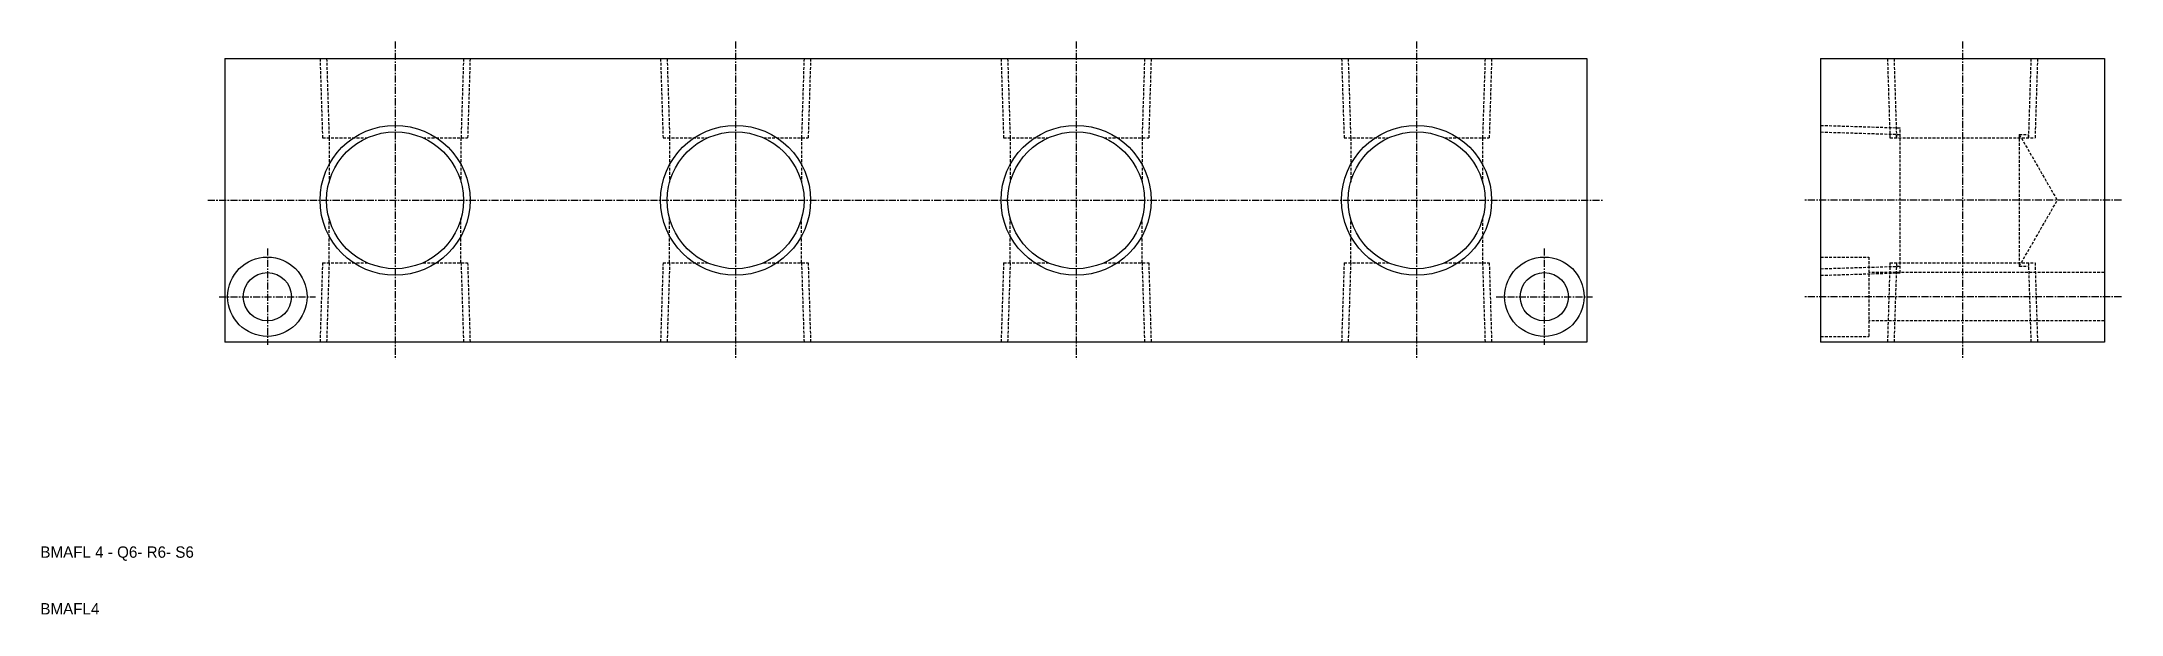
# Model space of a CAD drawing. Extents: x 535 to 901, y 208 to 309.
import ezdxf

# ---------------------------------------------------------------- set-up
doc = ezdxf.new("R2010")
doc.units = 0
doc.linetypes.add('CENTER', pattern=[2, 1.25, -0.25, 0.25, -0.25])
doc.linetypes.add('DASHED', pattern=[0.75, 0.5, -0.25])
doc.layers.get('0').update_dxf_attribs({"linetype": 'CONTINUOUS'})
doc.layers.add('CENTER', color=1, linetype='CENTER')

msp = doc.modelspace()

# ---------------------------------------------------------------- linework, layer by layer
at = {"color": 7, "linetype": 'CONTINUOUS'}
for p, q in [((567.02, 306.35), (807.02, 306.35)), ((567.02, 306.35), (567.02, 256.35)), ((807.02, 306.35), (807.02, 256.35)), ((848.2, 306.35), (898.2, 306.35)), ((848.2, 306.35), (848.2, 256.35)), ((898.2, 306.35), (898.2, 256.35)), ((807.02, 256.35), (567.02, 256.35)), ((898.2, 256.35), (848.2, 256.35))]:
    msp.add_line(p, q, dxfattribs=at)
at = {"color": 3, "linetype": 'DASHED'}
for p, q in [((583.8, 306.35), (584.24, 292.35)), ((584.96, 306.35), (585.4, 292.35)), ((609.08, 306.35), (608.64, 292.35)), ((610.24, 306.35), (609.81, 292.35)), ((643.8, 306.35), (644.24, 292.35)), ((644.96, 306.35), (645.4, 292.35)), ((669.08, 306.35), (668.64, 292.35)), ((670.24, 306.35), (669.81, 292.35)), ((703.8, 306.35), (704.24, 292.35)), ((704.96, 306.35), (705.4, 292.35)), ((729.08, 306.35), (728.64, 292.35)), ((730.24, 306.35), (729.81, 292.35)), ((763.8, 306.35), (764.24, 292.35)), ((764.96, 306.35), (765.4, 292.35)), ((789.08, 306.35), (788.64, 292.35)), ((790.24, 306.35), (789.81, 292.35)), ((859.98, 306.35), (860.42, 292.35)), ((861.14, 306.35), (861.58, 292.35)), ((885.26, 306.35), (884.82, 292.35)), ((886.42, 306.35), (885.98, 292.35)), ((848.2, 294.57), (862.2, 294.13)), ((848.2, 293.4), (862.2, 292.97)), ((862.2, 268.56), (862.2, 294.13)), ((584.24, 292.35), (592.08, 292.35)), ((585.4, 292.35), (585.4, 284.56)), ((601.96, 292.35), (609.81, 292.35)), ((608.64, 292.35), (608.64, 284.56)), ((644.24, 292.35), (652.08, 292.35)), ((645.4, 292.35), (645.4, 284.56)), ((661.96, 292.35), (669.81, 292.35)), ((668.64, 292.35), (668.64, 284.56)), ((704.24, 292.35), (712.08, 292.35)), ((705.4, 292.35), (705.4, 284.56)), ((721.96, 292.35), (729.81, 292.35)), ((728.64, 292.35), (728.64, 284.56)), ((764.24, 292.35), (772.08, 292.35)), ((765.4, 292.35), (765.4, 284.56)), ((781.96, 292.35), (789.81, 292.35)), ((788.64, 292.35), (788.64, 284.56)), ((860.42, 292.35), (885.98, 292.35)), ((861.58, 292.97), (862.2, 292.97)), ((861.58, 292.35), (861.58, 292.97)), ((883.2, 292.97), (883.2, 269.72)), ((883.2, 292.97), (889.91, 281.35)), ((883.2, 292.97), (884.82, 292.97)), ((884.82, 292.35), (884.82, 292.97)), ((883.2, 269.72), (889.91, 281.35)), ((585.4, 270.35), (585.4, 278.13)), ((608.64, 270.35), (608.64, 278.13)), ((645.4, 270.35), (645.4, 278.13)), ((668.64, 270.35), (668.64, 278.13)), ((705.4, 270.35), (705.4, 278.13)), ((728.64, 270.35), (728.64, 278.13)), ((765.4, 270.35), (765.4, 278.13)), ((788.64, 278.13), (788.64, 270.35)), ((848.2, 271.35), (856.7, 271.35)), ((856.7, 271.35), (856.7, 257.35)), ((584.24, 270.35), (583.8, 256.35)), ((584.24, 270.35), (592.08, 270.35)), ((585.4, 270.35), (584.96, 256.35)), ((601.96, 270.35), (609.81, 270.35)), ((608.64, 270.35), (609.08, 256.35)), ((609.81, 270.35), (610.24, 256.35)), ((644.24, 270.35), (643.8, 256.35)), ((644.24, 270.35), (652.08, 270.35)), ((645.4, 270.35), (644.96, 256.35)), ((661.96, 270.35), (669.81, 270.35)), ((668.64, 270.35), (669.08, 256.35)), ((669.81, 270.35), (670.24, 256.35)), ((704.24, 270.35), (703.8, 256.35)), ((704.24, 270.35), (712.08, 270.35)), ((705.4, 270.35), (704.96, 256.35)), ((721.96, 270.35), (729.81, 270.35)), ((728.64, 270.35), (729.08, 256.35)), ((729.81, 270.35), (730.24, 256.35)), ((764.24, 270.35), (763.8, 256.35)), ((764.24, 270.35), (772.08, 270.35)), ((765.4, 270.35), (764.96, 256.35)), ((781.96, 270.35), (789.81, 270.35)), ((788.64, 270.35), (789.08, 256.35)), ((789.81, 270.35), (790.24, 256.35)), ((848.2, 269.29), (862.2, 269.72)), ((848.2, 268.13), (862.2, 268.56)), ((898.2, 268.6), (856.7, 268.6)), ((860.42, 270.35), (859.98, 256.35)), ((860.42, 270.35), (885.98, 270.35)), ((861.58, 270.35), (861.14, 256.35)), ((861.58, 270.35), (861.58, 269.72)), ((861.58, 269.72), (862.2, 269.72)), ((883.2, 269.72), (884.82, 269.72)), ((884.82, 270.35), (885.26, 256.35)), ((884.82, 270.35), (884.82, 269.72)), ((885.98, 270.35), (886.42, 256.35)), ((848.2, 257.35), (856.7, 257.35)), ((898.2, 260.1), (856.7, 260.1))]:
    msp.add_line(p, q, dxfattribs=at)
at = {"color": 3}
for centre in [(597.02, 281.35), (657.02, 281.35), (717.02, 281.35), (777.02, 281.35)]:
    msp.add_circle(centre, 13.22, dxfattribs=at)
at = {"color": 7, "linetype": 'CONTINUOUS'}
for centre, radius in [((597.02, 281.35), 12.06), ((657.02, 281.35), 12.06), ((717.02, 281.35), 12.06), ((777.02, 281.35), 12.06), ((574.52, 264.35), 7), ((799.52, 264.35), 7), ((574.52, 264.35), 4.25), ((799.52, 264.35), 4.25)]:
    msp.add_circle(centre, radius, dxfattribs=at)
at = {"layer": 'CENTER', "color": 1, "linetype": 'CENTER'}
for p, q in [((597.02, 309.35), (597.02, 253.35)), ((657.02, 309.35), (657.02, 253.35)), ((657.02, 309.35), (657.02, 253.35)), ((717.02, 309.35), (717.02, 253.35)), ((777.02, 309.35), (777.02, 253.35)), ((873.2, 309.35), (873.2, 253.35)), ((564.02, 281.35), (810.02, 281.35)), ((901.2, 281.35), (845.2, 281.35)), ((574.52, 272.85), (574.52, 255.85)), ((799.52, 272.85), (799.52, 255.85)), ((566.02, 264.35), (583.02, 264.35)), ((791.02, 264.35), (808.02, 264.35)), ((901.2, 264.35), (845.2, 264.35))]:
    msp.add_line(p, q, dxfattribs=at)

# ---------------------------------------------------------------- texts
at = {"color": 7, "linetype": 'CONTINUOUS'}
for s, p in [('BMAFL 4 - Q6- R6- S6', (534.52, 218.32)), ('BMAFL4', (534.52, 208.32))]:
    msp.add_text(s, height=2, dxfattribs=at).set_placement(p)

doc.saveas('drawing.dxf')
